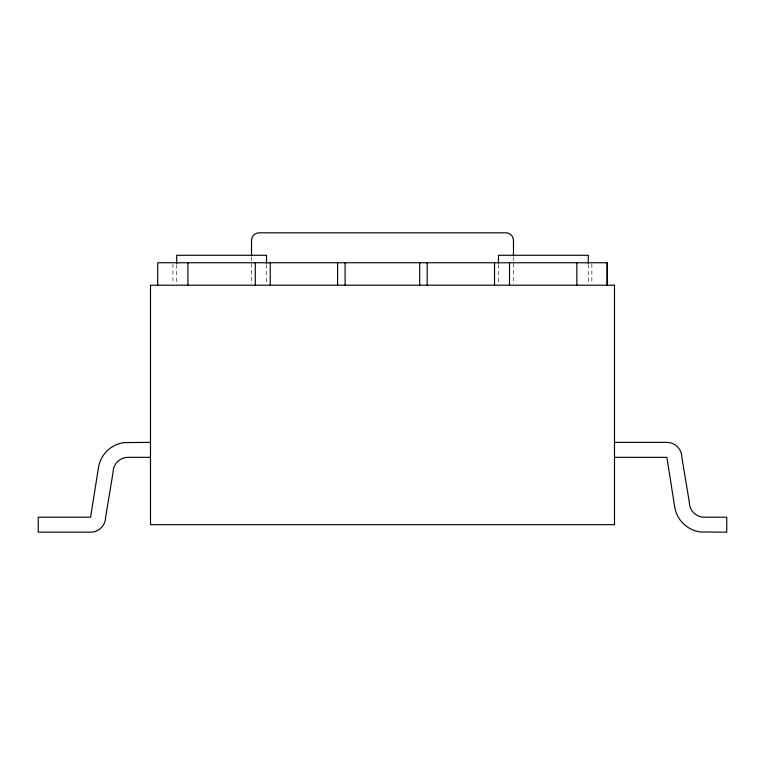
<?xml version="1.0" encoding="UTF-8"?>
<svg xmlns="http://www.w3.org/2000/svg" width="765" height="765" viewBox="0 0 765 765"><rect width="100%" height="100%" fill="white"/><g stroke="black" fill="none" stroke-linecap="round" stroke-linejoin="round"><path stroke-width="0.57" stroke-dasharray="3.83 2.87" d="M591.861 263.944L591.861 284.035M588.304 264.489L588.304 284.064M513.468 256.849L513.468 284.035M498.493 264.489L498.493 284.064M266.507 264.489L266.507 284.064M251.532 256.849L251.532 284.035M176.696 264.489L176.696 284.064M172.957 263.944L172.957 284.035"/><path stroke-width="1.15" d="M150.504 442.371L124.14 442.591A29.969 29.969 0 0 0 98.341 468.39L90.605 517.207L38.25 517.207L38.25 532.172L90.633 532.172A14.965 14.965 0 0 0 105.599 517.207L113.086 472.301A14.965 14.965 0 0 1 128.051 457.336L150.504 457.336M614.496 442.371L666.879 442.371A14.965 14.965 0 0 1 681.845 457.336L689.332 502.242A14.965 14.965 0 0 0 704.297 517.207L726.75 517.207L726.75 532.172L700.386 531.952A29.969 29.969 0 0 1 674.587 506.153L666.851 457.346L614.496 457.336M607.276 285.211L607.276 262.758L157.724 262.758L157.724 285.211M607.123 262.758L607.123 285.211M588.304 263.332L588.304 255.28L498.493 255.28L498.493 263.332M576.858 262.758L576.858 285.211M513.468 255.673L513.468 240.306C513.544 236.309 509.978 232.742 505.981 232.828L259.019 232.828C255.022 232.742 251.456 236.309 251.532 240.306L251.532 255.673M509.509 262.758L509.509 285.211M494.534 262.758L494.534 285.211M427.186 262.758L427.186 285.211M419.698 262.758L419.698 285.211M345.082 262.758L345.082 285.211M337.595 262.758L337.595 285.211M270.246 262.758L270.246 285.211M266.507 263.332L266.507 255.28L176.696 255.28L176.696 263.332M255.28 262.758L255.28 285.211M187.922 262.758L187.922 285.211M614.496 285.211L150.504 285.211L150.504 524.694L614.496 524.694L614.496 285.211"/></g></svg>
